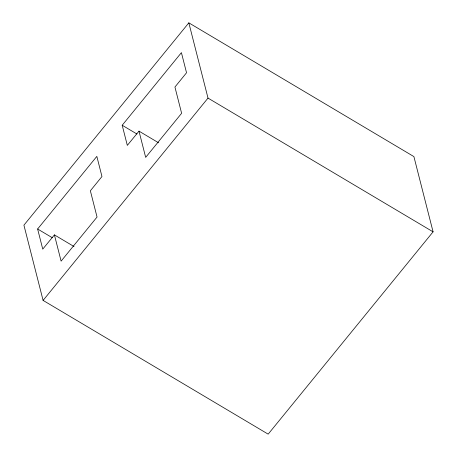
<?xml version="1.0" encoding="UTF-8"?>
<svg xmlns="http://www.w3.org/2000/svg" width="457" height="457" viewBox="0 0 457 457"><rect width="100%" height="100%" fill="white"/><g stroke="black" fill="none" stroke-linecap="round" stroke-linejoin="round"><path stroke-width="0.69" d="M188.832 22.85L23.918 225.164L43.095 300.403L268.168 434.15L433.082 231.836L413.905 156.597L188.832 22.85L208.009 98.095L433.082 231.836M122.196 125.252L181.412 52.641L186.536 72.766L174.934 87.041L181.618 113.29L145.674 157.379L138.991 131.136L127.32 145.383L122.196 125.252L136.911 133.998M37.623 229.003L96.838 156.385L101.962 176.516L90.36 190.792L97.05 217.035L61.107 261.13L54.417 234.887L42.747 249.128L37.623 229.003L52.338 237.749M43.095 300.403L208.009 98.095M138.991 131.136L158.602 142.795M54.417 234.887L74.028 246.54"/></g></svg>
